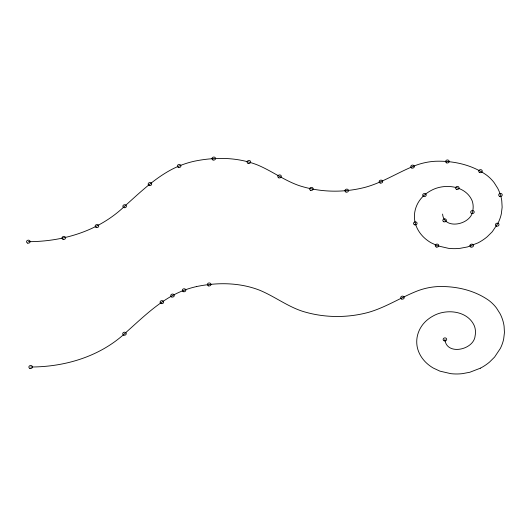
<?xml version="1.0" encoding="UTF-8"?>
<svg xmlns="http://www.w3.org/2000/svg" width="531" height="531" viewBox="0 0 531 531"><rect width="100%" height="100%" fill="white"/><g stroke="black" fill="none" stroke-linecap="round" stroke-linejoin="round"><path stroke-width="0.8" d="M480.349 368.189L469.796 372.264L462.289 373.671A44.451 37.741 -6 0 1 450.839 373.665L439.9 371.136L433.303 368.056A41.206 34.98 -6 0 1 425.019 361.558C421.222 357.536 418.368 352.557 417.253 347.108A37.728 32.026 -6 0 1 417.094 337.358C418.036 331.769 420.711 326.532 424.608 322.423A33.818 28.707 -6 0 1 433.342 315.872C446.677 308.392 468.03 310.768 474.488 326.18A25.541 21.685 -6 0 1 475.086 336.037C473.738 350.048 446.206 355.889 444.912 339.402M196.669 286.534C217.405 282.226 239.614 282.452 259.533 290.178C274.295 296.252 287.171 306.248 302.418 311.252C323.565 317.857 346.604 318.155 368.003 312.493C385.453 307.602 400.713 297.446 417.499 290.895A57.693 48.985 -6 0 1 437.498 286.594C455.406 285.91 474.117 289.999 488.905 300.453A45.712 38.809 -6 0 1 496.465 307.987L500.029 313.629A53.06 45.042 -6 0 1 504.072 326.041L504.45 332.532L503.667 339.03A50.299 42.699 -6 0 1 500.335 348.462L494.593 357.064L489.529 362.082A47.518 40.336 -6 0 1 480.349 368.189M28.335 241.678C63.136 241.638 98.666 230.952 124.234 206.586C139.387 193.072 154.149 178.575 172.323 169.124A80.666 68.479 -6 0 1 194.359 161.212C215.088 156.904 237.304 157.13 257.223 164.856C271.985 170.929 284.855 180.925 300.108 185.93C321.255 192.534 344.294 192.833 365.693 187.171C383.143 182.279 398.403 172.124 415.182 165.572A57.693 48.985 -6 0 1 435.188 161.271C453.096 160.588 471.807 164.676 486.595 175.13A45.712 38.809 -6 0 1 494.149 182.664L497.72 188.306A53.06 45.042 -6 0 1 501.762 200.718L502.14 207.209L501.357 213.708A50.299 42.699 -6 0 1 498.025 223.146L492.283 231.742L487.212 236.76A47.518 40.336 -6 0 1 478.039 242.866L467.486 246.942L459.979 248.349A44.451 37.741 -6 0 1 448.529 248.342L437.59 245.813L430.993 242.733A41.206 34.98 -6 0 1 422.709 236.242C418.906 232.213 416.058 227.235 414.943 221.785A37.728 32.026 -6 0 1 414.784 212.035C415.727 206.446 418.401 201.216 422.298 197.107A33.818 28.707 -6 0 1 431.033 190.549C444.367 183.069 465.72 185.445 472.178 200.857A25.541 21.685 -6 0 1 472.776 210.714C471.428 224.726 443.896 230.567 442.602 214.079M30.645 367.001C65.446 366.961 100.976 356.274 126.544 331.902C141.697 318.388 156.459 303.898 174.633 294.446A80.666 68.479 -6 0 1 196.676 286.534M444.155 340.802A1.785 1.52 -6 0 0 446.69 339.216A1.785 1.52 -6 0 0 443.889 338.187A1.785 1.52 -6 0 0 444.155 340.802M29.889 368.401A1.785 1.52 -6 0 0 32.424 366.815A1.785 1.52 -6 0 0 29.623 365.786A1.785 1.52 -6 0 0 29.889 368.401M123.723 335.107A1.785 1.52 -6 0 0 126.259 333.528A1.785 1.52 -6 0 0 123.457 332.499A1.785 1.52 -6 0 0 123.723 335.107M161.105 303.546A1.785 1.52 -6 0 0 163.634 301.966A1.785 1.52 -6 0 0 160.833 300.931A1.785 1.52 -6 0 0 161.105 303.546M171.745 296.968A1.785 1.52 -6 0 0 174.274 295.382A1.785 1.52 -6 0 0 171.48 294.353A1.785 1.52 -6 0 0 171.745 296.968M183.295 291.672A1.785 1.52 -6 0 0 185.83 290.092A1.785 1.52 -6 0 0 183.029 289.063A1.785 1.52 -6 0 0 183.295 291.672M208.404 285.864A1.785 1.52 -6 0 0 210.933 284.277A1.785 1.52 -6 0 0 208.132 283.249A1.785 1.52 -6 0 0 208.404 285.864M401.688 299.033A1.785 1.52 -6 0 0 404.224 297.453A1.785 1.52 -6 0 0 401.423 296.417A1.785 1.52 -6 0 0 401.688 299.033M443.843 221.766A1.785 1.52 -6 0 0 446.372 220.179A1.785 1.52 -6 0 0 443.571 219.15A1.785 1.52 -6 0 0 443.843 221.766M471.674 213.455A1.785 1.52 -6 0 0 474.21 211.876A1.785 1.52 -6 0 0 471.409 210.847A1.785 1.52 -6 0 0 471.674 213.455M456.567 189.341A1.785 1.52 -6 0 0 459.096 187.762A1.785 1.52 -6 0 0 456.295 186.733A1.785 1.52 -6 0 0 456.567 189.341M423.692 196.457A1.785 1.52 -6 0 0 426.22 194.87A1.785 1.52 -6 0 0 423.426 193.842A1.785 1.52 -6 0 0 423.692 196.457M414.558 224.786A1.785 1.52 -6 0 0 417.087 223.199A1.785 1.52 -6 0 0 414.286 222.17A1.785 1.52 -6 0 0 414.558 224.786M436.263 247.001A1.785 1.52 -6 0 0 438.792 245.415A1.785 1.52 -6 0 0 435.991 244.386A1.785 1.52 -6 0 0 436.263 247.001M470.944 247.028A1.785 1.52 -6 0 0 473.479 245.441A1.785 1.52 -6 0 0 470.678 244.413A1.785 1.52 -6 0 0 470.944 247.028M496.458 226.073A1.785 1.52 -6 0 0 498.994 224.494A1.785 1.52 -6 0 0 496.193 223.465A1.785 1.52 -6 0 0 496.458 226.073M499.704 196.351A1.785 1.52 -6 0 0 502.233 194.771A1.785 1.52 -6 0 0 499.432 193.735A1.785 1.52 -6 0 0 499.704 196.351M479.732 172.568A1.785 1.52 -6 0 0 482.261 170.989A1.785 1.52 -6 0 0 479.46 169.96A1.785 1.52 -6 0 0 479.732 172.568M446.624 162.871A1.785 1.52 -6 0 0 449.153 161.285A1.785 1.52 -6 0 0 446.352 160.256A1.785 1.52 -6 0 0 446.624 162.871M411.777 168.008A1.785 1.52 -6 0 0 414.313 166.422A1.785 1.52 -6 0 0 411.512 165.393A1.785 1.52 -6 0 0 411.777 168.008M380.169 183.009A1.785 1.52 -6 0 0 382.698 181.429A1.785 1.52 -6 0 0 379.897 180.401A1.785 1.52 -6 0 0 380.169 183.009M345.986 192.036A1.785 1.52 -6 0 0 348.515 190.45A1.785 1.52 -6 0 0 345.714 189.421A1.785 1.52 -6 0 0 345.986 192.036M310.615 190.29A1.785 1.52 -6 0 0 313.151 188.704A1.785 1.52 -6 0 0 310.35 187.675A1.785 1.52 -6 0 0 310.615 190.29M278.808 177.819A1.785 1.52 -6 0 0 281.337 176.239A1.785 1.52 -6 0 0 278.536 175.21A1.785 1.52 -6 0 0 278.808 177.819M248.123 163.402A1.785 1.52 -6 0 0 250.652 161.816A1.785 1.52 -6 0 0 247.851 160.787A1.785 1.52 -6 0 0 248.123 163.402M213.024 159.97A1.785 1.52 -6 0 0 215.559 158.391A1.785 1.52 -6 0 0 212.758 157.355A1.785 1.52 -6 0 0 213.024 159.97M178.376 167.384A1.785 1.52 -6 0 0 180.912 165.798A1.785 1.52 -6 0 0 178.111 164.769A1.785 1.52 -6 0 0 178.376 167.384M149.158 185.458A1.785 1.52 -6 0 0 151.693 183.872A1.785 1.52 -6 0 0 148.892 182.843A1.785 1.52 -6 0 0 149.158 185.458M123.876 207.628A1.785 1.52 -6 0 0 126.411 206.048A1.785 1.52 -6 0 0 123.61 205.019A1.785 1.52 -6 0 0 123.876 207.628M96.197 227.474A1.785 1.52 -6 0 0 98.726 225.894A1.785 1.52 -6 0 0 95.925 224.859A1.785 1.52 -6 0 0 96.197 227.474M63.043 239.322A1.785 1.52 -6 0 0 65.578 237.742A1.785 1.52 -6 0 0 62.777 236.707A1.785 1.52 -6 0 0 63.043 239.322M27.579 243.079A1.785 1.52 -6 0 0 30.114 241.492A1.785 1.52 -6 0 0 27.313 240.463A1.785 1.52 -6 0 0 27.579 243.079"/></g></svg>
